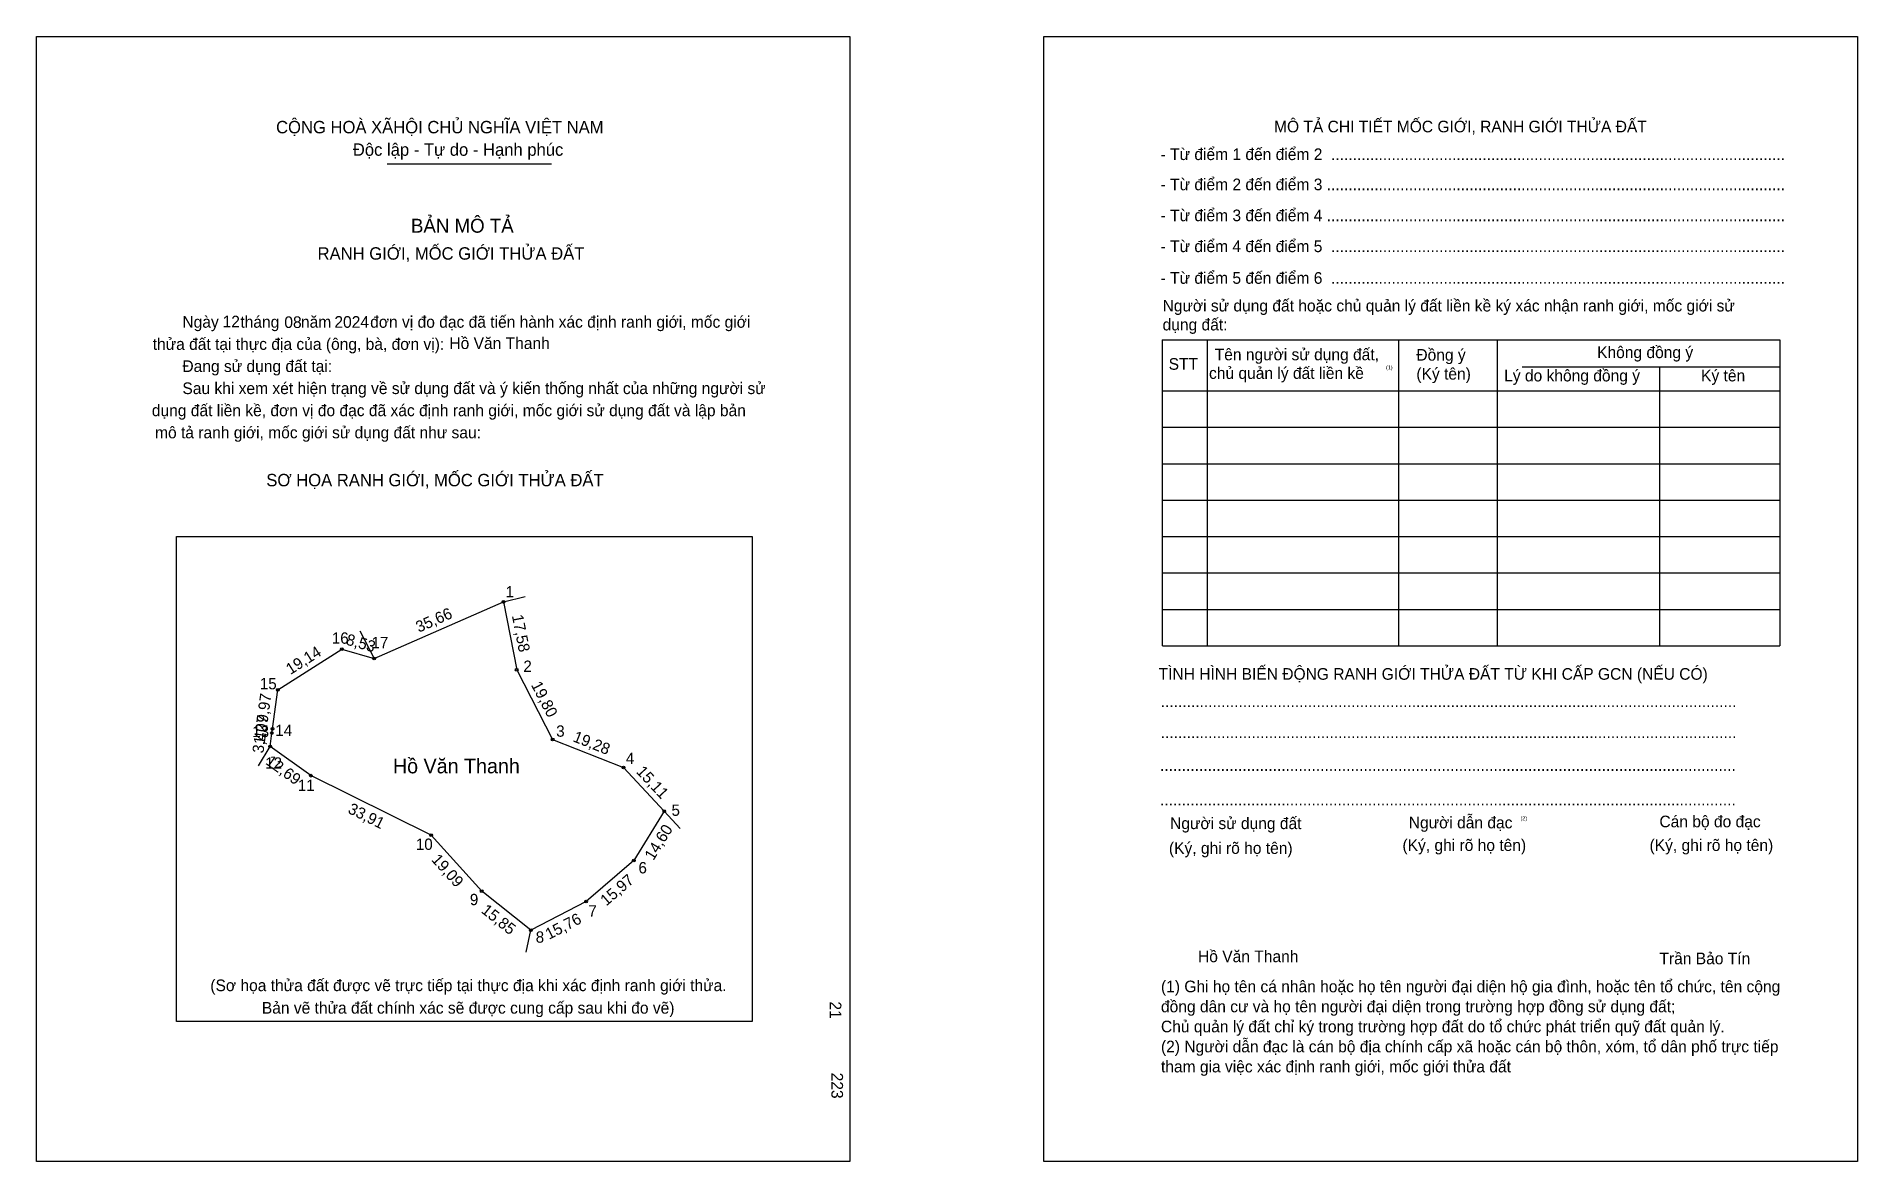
# Model space of a CAD drawing. Extents: x 546918 to 547379, y 1824286 to 1824570.
import ezdxf

# ---------------------------------------------------------------- set-up
doc = ezdxf.new("R2010")
doc.units = 0
for name, color, linetype in [('bmtKhungInTrang1', 7, 'Continuous'), ('bmtKhungInTrang2', 7, 'Continuous'), ('bmtNoiDung', 7, 'Continuous'), ('bmtTemplate', 7, 'Continuous'), ('CanhThua', 7, 'Continuous'), ('ChieuDaiCanhThua', 7, 'Continuous'), ('MocDinhThua', 7, 'Continuous'), ('RauThua', 7, 'Continuous'), ('SoHieuDinhThua', 7, 'Continuous'), ('TenChuSuDung', 7, 'Continuous')]:
    doc.layers.add(name, color=color, linetype=linetype)

msp = doc.modelspace()

# ---------------------------------------------------------------- linework, layer by layer
at = {"layer": 'bmtKhungInTrang1'}
msp.add_lwpolyline([(546918.24, 1824570.47), (547123.95, 1824570.47), (547123.95, 1824285.93), (546918.24, 1824285.93)], close=True, dxfattribs=at)
at = {"layer": 'bmtKhungInTrang2'}
msp.add_lwpolyline([(547173.01, 1824570.47), (547378.73, 1824570.47), (547378.73, 1824285.93), (547173.01, 1824285.93)], close=True, dxfattribs=at)
at = {"layer": 'bmtTemplate'}
for p, q in [((547006.89, 1824538.22), (547048.49, 1824538.22)), ((547214.28, 1824493.72), (547214.28, 1824416.37)), ((547262.67, 1824493.72), (547262.67, 1824416.37)), ((547287.57, 1824493.82), (547287.57, 1824416.37)), ((547359.03, 1824493.72), (547359.03, 1824416.37)), ((547293.89, 1824486.91), (547359.03, 1824486.91)), ((547203, 1824480.83), (547359.03, 1824480.83)), ((547203, 1824471.62), (547359.03, 1824471.62)), ((547203, 1824462.41), (547359.03, 1824462.41)), ((547203, 1824453.21), (547359.03, 1824453.21)), ((547203, 1824444), (547359.03, 1824444)), ((547203, 1824434.79), (547359.03, 1824434.79)), ((547203, 1824425.58), (547359.03, 1824425.58)), ((547203, 1824416.37), (547359.03, 1824416.37))]:
    msp.add_line(p, q, dxfattribs=at)
for points in [[(547202.9, 1824493.72), (547359.03, 1824493.72)], [(547202.9, 1824493.72), (547202.9, 1824416.37)], [(547328.66, 1824486.82), (547328.66, 1824416.37)]]:
    msp.add_lwpolyline(points, dxfattribs=at)
msp.add_lwpolyline([(546953.63, 1824321.37), (546953.63, 1824443.99), (547099.19, 1824443.99), (547099.19, 1824321.37)], close=True, dxfattribs=at)
at = {"layer": 'CanhThua'}
for p, q in [((547003.67, 1824413.14), (547036.31, 1824427.51)), ((547036.31, 1824427.51), (547039.67, 1824410.26)), ((546979.28, 1824405.26), (546995.46, 1824415.49)), ((546995.46, 1824415.49), (547003.67, 1824413.14)), ((547039.67, 1824410.26), (547048.77, 1824392.67)), ((546977.93, 1824395.38), (546979.28, 1824405.26)), ((546977.79, 1824394.31), (546977.93, 1824395.38)), ((546977.33, 1824390.92), (546977.79, 1824394.31)), ((546987.64, 1824383.53), (546977.33, 1824390.92)), ((547048.77, 1824392.67), (547066.69, 1824385.57)), ((547066.69, 1824385.57), (547077, 1824374.52)), ((547018.03, 1824368.46), (546987.64, 1824383.53)), ((547077, 1824374.52), (547069.32, 1824362.1)), ((547030.82, 1824354.29), (547018.03, 1824368.46)), ((547069.32, 1824362.1), (547057.21, 1824351.69)), ((547043.23, 1824344.43), (547030.82, 1824354.29)), ((547057.21, 1824351.69), (547043.23, 1824344.43))]:
    msp.add_line(p, q, dxfattribs=at)
at = {"layer": 'MocDinhThua'}
for centre in [(547036.31, 1824427.51), (546995.46, 1824415.49), (547003.67, 1824413.14), (547039.67, 1824410.26), (546979.28, 1824405.26), (546977.79, 1824394.31), (546977.93, 1824395.38), (546977.33, 1824390.92), (547048.77, 1824392.67), (547066.69, 1824385.57), (546987.64, 1824383.53), (547077, 1824374.52), (547018.03, 1824368.46), (547069.32, 1824362.1), (547030.82, 1824354.29), (547057.21, 1824351.69), (547043.23, 1824344.43)]:
    msp.add_circle(centre, 0.343, dxfattribs=at)
at = {"layer": 'RauThua'}
for p, q in [((547036.31, 1824427.51), (547041.86, 1824428.81)), ((547000.04, 1824420.13), (547003.67, 1824413.14)), ((546974.41, 1824385.97), (546977.33, 1824390.92)), ((547077, 1824374.52), (547081.05, 1824370.19)), ((547042.11, 1824338.85), (547043.23, 1824344.43))]:
    msp.add_line(p, q, dxfattribs=at)

# ---------------------------------------------------------------- texts
at = {"layer": 'bmtNoiDung'}
for s, height, p in [('12', 2.943, (546965.31, 1824496.89)), ('08', 2.943, (546980.92, 1824496.73)), ('2024', 2.943, (546993.58, 1824496.79)), ('Hồ Văn Thanh', 2.9435, (547022.66, 1824491.42)), ('Hồ Văn Thanh', 2.9435, (547211.96, 1824336.36))]:
    msp.add_text(s, height=height, dxfattribs=at).set_placement(p)
for s, p in [('21', (547118.83, 1824326.44)), ('223', (547119.25, 1824308.42))]:
    msp.add_text(s, height=2.943, rotation=270, dxfattribs=at).set_placement(p)
at = {"layer": 'bmtTemplate'}
for s, height, p in [('CỘNG HOÀ XÃHỘI CHỦ NGHĨA VIỆT NAM', 3.1397, (546978.83, 1824545.96)), ('MÔ TẢ CHI TIẾT MỐC GIỚI, RANH GIỚI THỬA ĐẤT', 2.9423, (547231.18, 1824546.21)), ('Độc lập - Tự do - Hạnh phúc', 3.1397, (546998.25, 1824540.28)), ('- Từ điểm 1 đến điểm 2  .........................................................................................................', 2.94234, (547202.5, 1824539.2)), ('- Từ điểm 2 đến điểm 3 ..........................................................................................................', 2.94234, (547202.5, 1824531.57)), ('BẢN MÔ TẢ', 3.532, (547012.94, 1824520.83)), ('- Từ điểm 3 đến điểm 4 ..........................................................................................................', 2.94234, (547202.5, 1824523.74)), ('- Từ điểm 4 đến điểm 5  .........................................................................................................', 2.94234, (547202.5, 1824515.92)), ('RANH GIỚI, MỐC GIỚI THỬA ĐẤT', 3.1397, (546989.33, 1824514.01)), ('- Từ điểm 5 đến điểm 6  .........................................................................................................', 2.94234, (547202.5, 1824507.91)), ('Người sử dụng đất hoặc chủ quản lý đất liền kề ký xác nhận ranh giới, mốc giới sử', 2.9423, (547203, 1824500.91)), ('Ngày     tháng     năm         đơn vị đo đạc đã tiến hành xác định ranh giới, mốc giới ', 2.9435, (546955.15, 1824496.8)), ('dụng đất:', 2.942, (547203, 1824496.12)), ('thửa đất tại thực địa của (ông, bà, đơn vị):', 2.9435, (546947.64, 1824491.2)), ('Tên người sử dụng đất,', 2.9423, (547216.18, 1824488.57)), ('Đồng ý', 2.942, (547267.17, 1824488.48)), ('Không đồng ý', 2.9423, (547312.87, 1824489.12)), ('Đang sử dụng đất tại:', 2.9435, (546955.15, 1824485.61)), ('STT', 2.942, (547204.54, 1824486.17)), ('chủ quản lý đất liền kề', 2.9423, (547214.74, 1824483.86)), ('(1)', 0.981, (547259.49, 1824486.28)), ('(Ký tên)', 2.942, (547267.17, 1824483.69)), ('Lý do không đồng ý', 2.9423, (547289.37, 1824483.23)), ('Sau khi xem xét hiện trạng về sử dụng đất và ý kiến thống nhất của những người sử ', 2.9435, (546955.15, 1824480.02)), ('Ký tên', 2.942, (547339.16, 1824483.23)), ('dụng đất liền kề, đơn vị đo đạc đã xác định ranh giới, mốc giới sử dụng đất và lập bản', 2.9435, (546947.42, 1824474.43)), ('mô tả ranh giới, mốc giới sử dụng đất như sau:', 2.9435, (546948.23, 1824468.84)), ('SƠ HỌA RANH GIỚI, MỐC GIỚI THỬA ĐẤT', 3.1397, (546976.36, 1824456.7)), ('TÌNH HÌNH BIẾN ĐỘNG RANH GIỚI THỬA ĐẤT TỪ KHI CẤP GCN (NẾU CÓ)', 2.9423, (547202, 1824407.78)), ('.....................................................................................................................................', 2.94675, (547202.5, 1824400.86)), ('.....................................................................................................................................', 2.94675, (547202.5, 1824393.03)), ('.....................................................................................................................................', 2.94675, (547202.35, 1824384.74)), ('.....................................................................................................................................', 2.94675, (547202.35, 1824376)), ('Người sử dụng đất', 2.9423, (547204.9, 1824370.01)), ('Người dẫn đạc', 2.9423, (547265.25, 1824370.2)), ('(2)', 0.981, (547293.5, 1824372.23)), ('Cán bộ đo đạc', 2.9423, (547328.63, 1824370.47)), ('(Ký, ghi rõ họ tên)', 2.9423, (547204.6, 1824363.75)), ('(Ký, ghi rõ họ tên)', 2.9423, (547263.65, 1824364.49)), ('(Ký, ghi rõ họ tên)', 2.9423, (547326.13, 1824364.49)), ('Trần Bảo Tín', 2.9423, (547328.63, 1824335.83)), ('(Sơ họa thửa đất được vẽ trực tiếp tại thực địa khi xác định ranh giới thửa.', 2.9435, (546962.21, 1824329.03)), ('(1) Ghi họ tên cá nhân hoặc họ tên người đại diện hộ gia đình, hoặc tên tổ chức, tên cộng', 2.9423, (547202.59, 1824328.75)), ('Bản vẽ thửa đất chính xác sẽ được cung cấp sau khi đo vẽ)', 2.9435, (546975.23, 1824323.34)), ('đồng dân cư và họ tên người đại diện trong trường hợp đồng sử dụng đất;', 2.9423, (547202.59, 1824323.69)), ('Chủ quản lý đất chỉ ký trong trường hợp đất do tổ chức phát triển quỹ đất quản lý.', 2.9423, (547202.59, 1824318.62)), ('(2) Người dẫn đạc là cán bộ địa chính cấp xã hoặc cán bộ thôn, xóm, tổ dân phố trực tiếp', 2.9423, (547202.59, 1824313.56)), ('tham gia việc xác định ranh giới, mốc giới thửa đất', 2.9423, (547202.59, 1824308.49))]:
    msp.add_text(s, height=height, dxfattribs=at).set_placement(p)
at = {"layer": 'ChieuDaiCanhThua'}
for s, rotation, p in [('35,66', 23.7684, (547014.92, 1824419.66)), ('17,58', 281.0421, (547038.45, 1824423.98)), ('8,53', 344.0315, (546996.31, 1824416.73)), ('19,14', 32.2963, (546982.47, 1824408.96)), ('9,97', 82.2315, (546976.68, 1824396.75)), ('19,80', 297.3494, (547043.24, 1824406.48)), ('3,42', 82.2371, (546975.63, 1824389.06)), ('1,07', 82.2396, (546975.93, 1824391.27)), ('19,28', 338.3818, (547053.69, 1824392.26)), ('12,69', 324.3579, (546975.99, 1824386.6)), ('15,11', 313.0212, (547069.73, 1824384.41)), ('33,91', 333.6344, (546996.78, 1824374.21)), ('14,60', 58.2645, (547074.23, 1824361.89)), ('19,09', 312.068, (547017.95, 1824362.15)), ('15,97', 40.7103, (547062.34, 1824350.44)), ('15,85', 321.5254, (547030.5, 1824349.06)), ('15,76', 27.4171, (547047.84, 1824341.99))]:
    msp.add_text(s, height=2.861, rotation=rotation, dxfattribs=at).set_placement(p)
at = {"layer": 'SoHieuDinhThua'}
for s, height, p in [('1', 2.86, (547036.89, 1824428.62)), ('16', 2.861, (546992.93, 1824416.89)), ('17', 2.861, (547002.96, 1824415.76)), ('15', 2.861, (546974.73, 1824405.37)), ('2', 2.86, (547041.37, 1824409.77)), ('13', 2.861, (546972.82, 1824393.27)), ('14', 2.861, (546978.64, 1824393.56)), ('3', 2.86, (547049.67, 1824393.37)), ('12', 2.861, (546976.1, 1824385.29)), ('4', 2.86, (547067.29, 1824386.5)), ('11', 2.861, (546984.32, 1824379.64)), ('5', 2.86, (547078.82, 1824373.37)), ('10', 2.861, (547014.18, 1824364.75)), ('6', 2.86, (547070.47, 1824358.81)), ('9', 2.86, (547027.84, 1824350.78)), ('7', 2.86, (547057.8, 1824347.89)), ('8', 2.86, (547044.49, 1824341.28))]:
    msp.add_text(s, height=height, dxfattribs=at).set_placement(p)
at = {"layer": 'TenChuSuDung'}
msp.add_text('Hồ Văn Thanh', height=3.7211, dxfattribs=at).set_placement((547008.38, 1824384.11))

doc.saveas('drawing.dxf')
